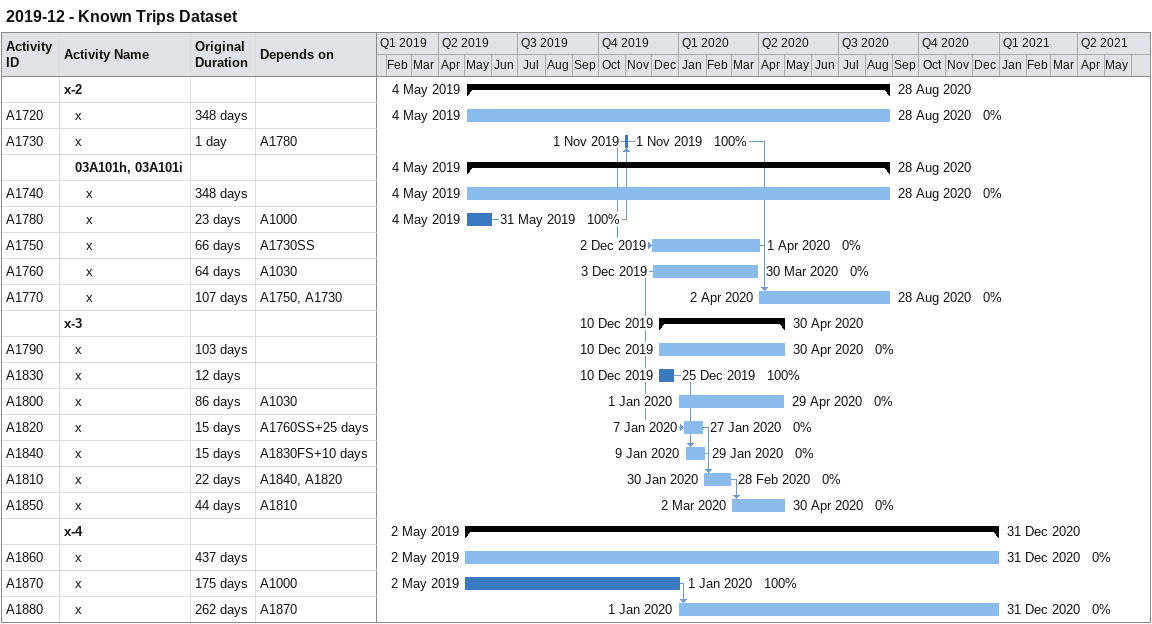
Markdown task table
2019-12 - Known Trips Dataset

| ID | Level | Task | Original duration | Start | Finish | Predecessors | % complete |
|---|---|---|---|---|---|---|---|
|  | 1 | **x-2** |  | 2019-05-04 | 2020-08-28 |  |  |
| A1720 | 2 | x | 348d | 2019-05-04 | 2020-08-28 |  | 0 |
| A1730 | 2 | x | 1d | 2019-11-01 | 2019-11-01 | A1780 | 100 |
|  | 2 | **03A101h, 03A101i** |  | 2019-05-04 | 2020-08-28 |  |  |
| A1740 | 3 | x | 348d | 2019-05-04 | 2020-08-28 |  | 0 |
| A1780 | 3 | x | 23d | 2019-05-04 | 2019-05-31 | A1000 | 100 |
| A1750 | 3 | x | 66d | 2019-12-02 | 2020-04-01 | A1730SS | 0 |
| A1760 | 3 | x | 64d | 2019-12-03 | 2020-03-30 | A1030 | 0 |
| A1770 | 3 | x | 107d | 2020-04-02 | 2020-08-28 | A1750, A1730 | 0 |
|  | 1 | **x-3** |  | 2019-12-10 | 2020-04-30 |  |  |
| A1790 | 2 | x | 103d | 2019-12-10 | 2020-04-30 |  | 0 |
| A1830 | 2 | x | 12d | 2019-12-10 | 2019-12-25 |  | 100 |
| A1800 | 2 | x | 86d | 2020-01-01 | 2020-04-29 | A1030 | 0 |
| A1820 | 2 | x | 15d | 2020-01-07 | 2020-01-27 | A1760SS+25d | 0 |
| A1840 | 2 | x | 15d | 2020-01-09 | 2020-01-29 | A1830FS+10d | 0 |
| A1810 | 2 | x | 22d | 2020-01-30 | 2020-02-28 | A1840, A1820 | 0 |
| A1850 | 2 | x | 44d | 2020-03-02 | 2020-04-30 | A1810 | 0 |
|  | 1 | **x-4** |  | 2019-05-02 | 2020-12-31 |  |  |
| A1860 | 2 | x | 437d | 2019-05-02 | 2020-12-31 |  | 0 |
| A1870 | 2 | x | 175d | 2019-05-02 | 2020-01-01 | A1000 | 100 |
| A1880 | 2 | x | 262d | 2020-01-01 | 2020-12-31 | A1870 | 0 |
